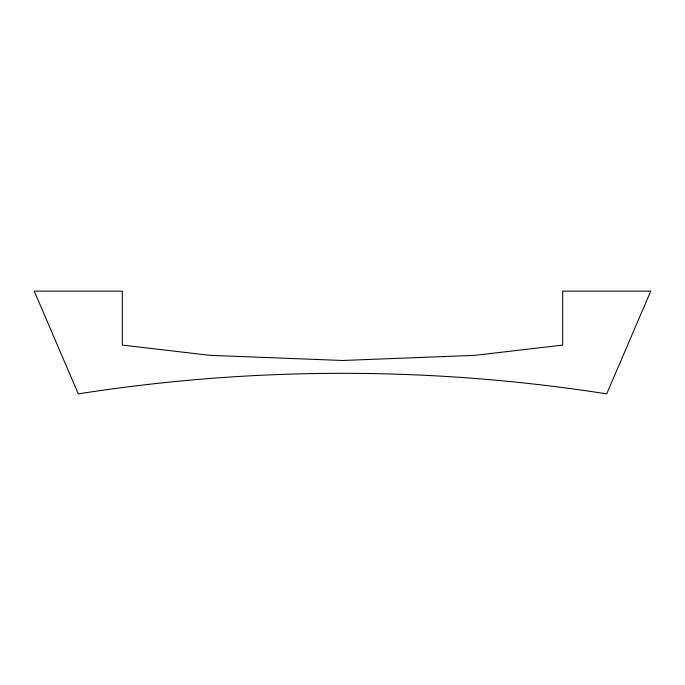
<?xml version="1.0" encoding="UTF-8"?>
<svg xmlns="http://www.w3.org/2000/svg" width="685" height="685" viewBox="0 0 685 685"><rect width="100%" height="100%" fill="white"/><g stroke="black" fill="none" stroke-linecap="round" stroke-linejoin="round"><path stroke-width="1.03" d="M650.75 291.125L606.713 393.875A1708.416 1708.416 0 0 0 78.287 393.884L34.25 291.125L122.324 291.125L122.324 345.086L209.935 355.335L342.5 360.481L475.065 355.335L562.676 345.086L562.676 291.125L650.75 291.125"/></g></svg>
